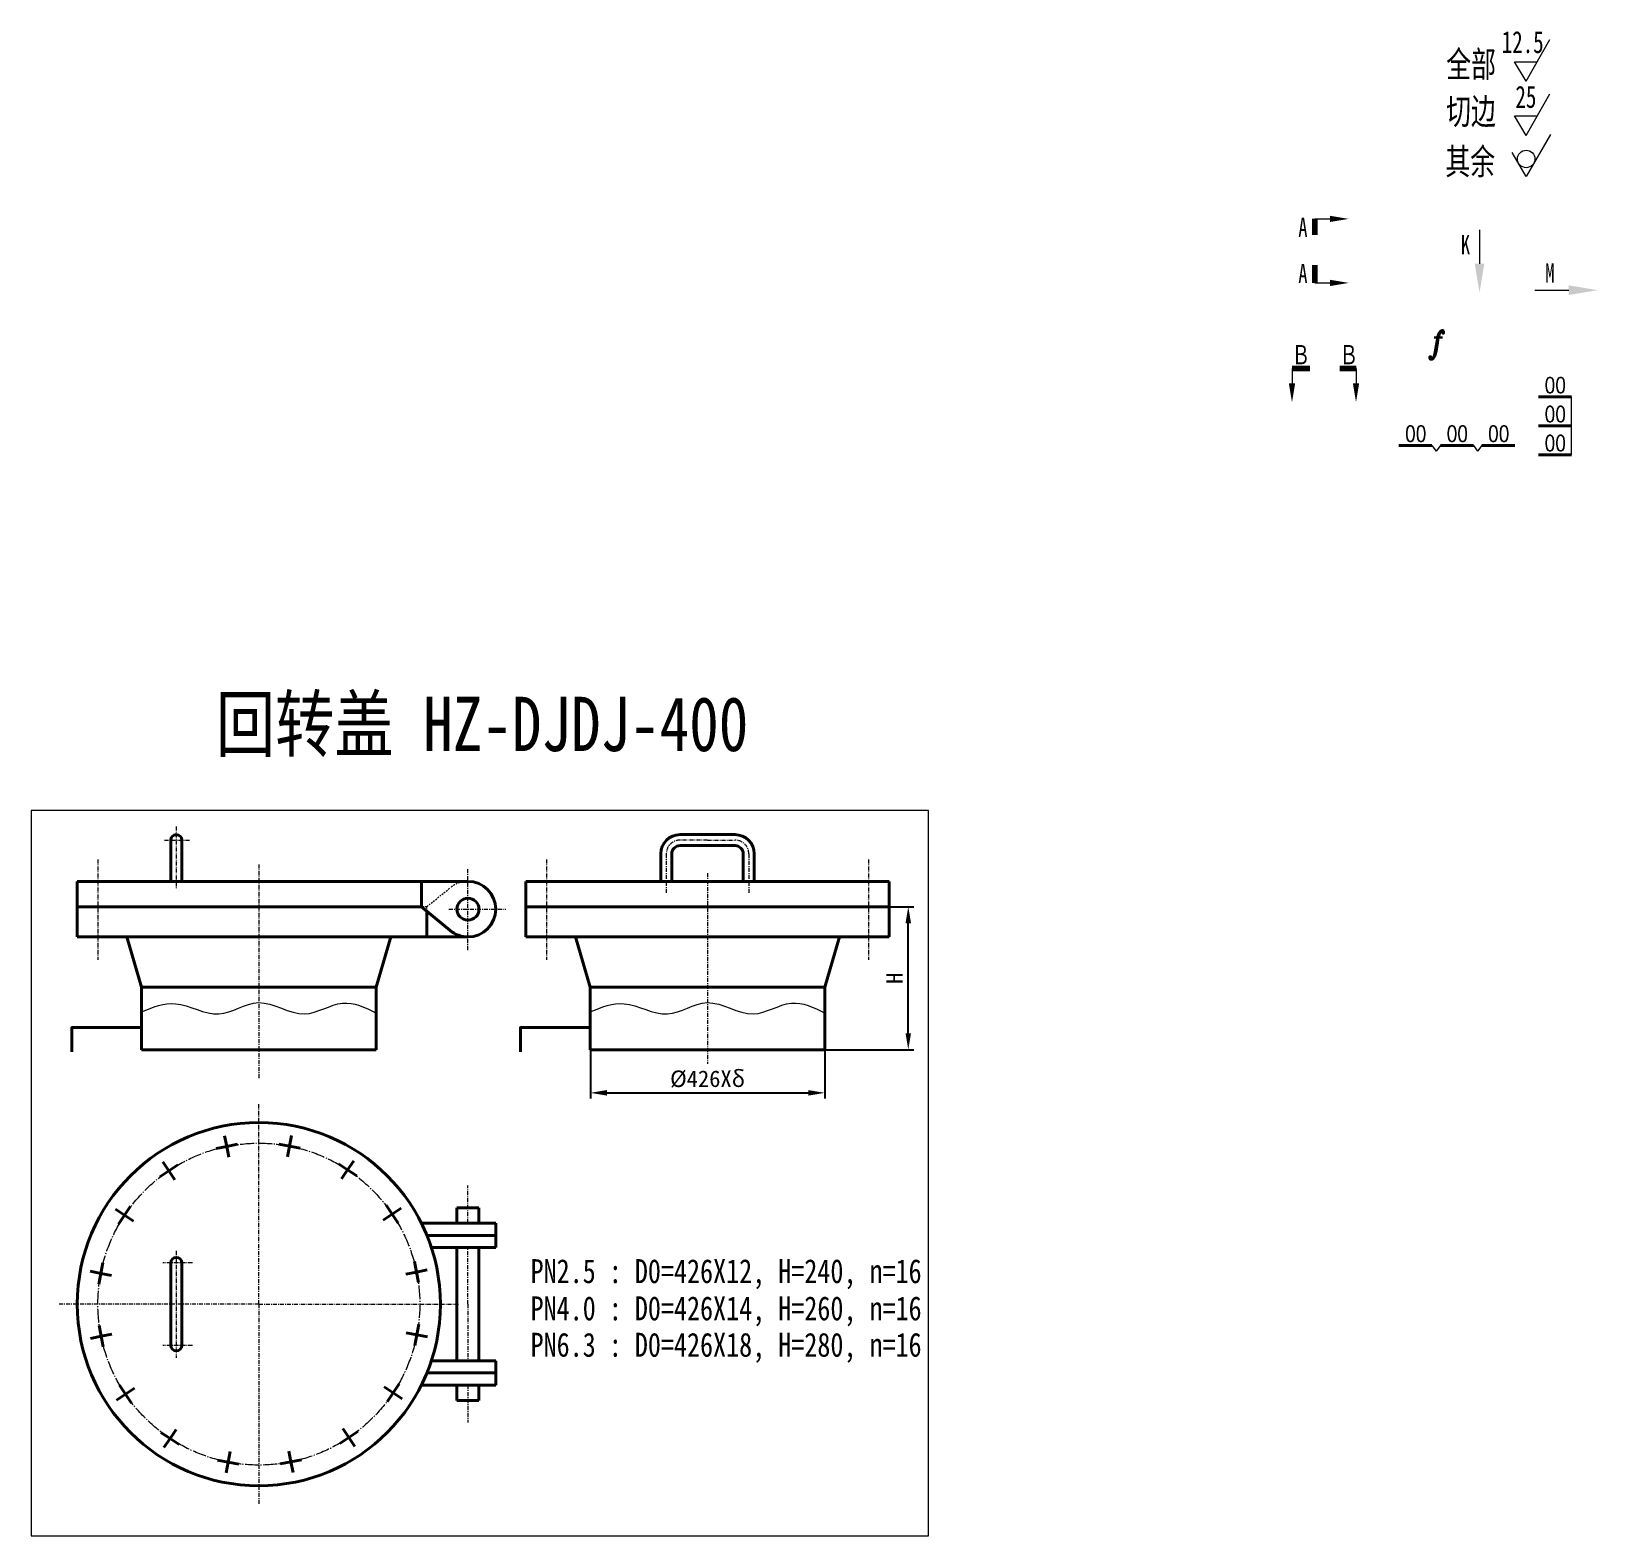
# Model space of a CAD drawing. Extents: x 588 to 20766, y -3362 to 2644.
# Drawn here: x 10222 to 13069, y -2920 to -187 of the extents above; entities that cross this region are included whole.
import ezdxf
from ezdxf.enums import TextEntityAlignment as Align

# ---------------------------------------------------------------- set-up
doc = ezdxf.new("R2010")
doc.units = 0
doc.header["$LTSCALE"] = 10
doc.header["$PDMODE"] = 1
for name, pattern in [('XX-S', [0.5, 0.3, -0.2]), ('ZXX-L', [3.28, 2.5, -0.3, 0.18, -0.3]), ('ZXX-S', [1.27, 0.75, -0.2, 0.12, -0.2])]:
    doc.linetypes.add(name, pattern=pattern)
doc.layers.get('Defpoints').update_dxf_attribs({"linetype": 'CONTINUOUS'})
for name, color, linetype, lineweight in [('A 粗实线', 1, 'CONTINUOUS', 40), ('B 细实线', 7, 'CONTINUOUS', 18), ('C 文 字', 2, 'CONTINUOUS', 20), ('D 短中心线', 3, 'ZXX-S', 18), ('E 长中心线', 3, 'ZXX-L', 18), ('F 短虚线', 6, 'XX-S', 20), ('J 标注尺寸', 2, 'CONTINUOUS', 18)]:
    doc.layers.add(name, color=color, linetype=linetype, lineweight=lineweight)
doc.styles.add('HZTXT', font='SIMFANG.TTF', dxfattribs={"width": 0.75})
doc.styles.add('ITALICT', font='ITALICT.shx', dxfattribs={"width": 0.7})
doc.styles.add('ROMANC', font='romanc', dxfattribs={"width": 0.7, "height": 6})
doc.styles.get("Standard").update_dxf_attribs({"font": 'SIMFANG.TTF'})
doc.styles.add('标题中文', font='SIMFANG.TTF', dxfattribs={"width": 0.7})
doc.dimstyles.new('通用标注4.0', dxfattribs={"dimscale": 10, "dimtxt": 3, "dimasz": 3, "dimexe": 1, "dimexo": 0, "dimgap": 1, "dimtad": 1, "dimdec": 0, "dimzin": 0, "dimdsep": 46, "dimtxsty": 'Standard', "dimcen": 0, "dimadec": 0, "dimazin": 0, "dimtfac": 0.375, "dimtdec": 0, "dimtmove": 2, "dimatfit": 3, "dimfxl": 0, "dimtzin": 0, "dimarcsym": 0})

# ---------------------------------------------------------------- blocks, each defined once
blk = doc.blocks.new('*D113')
at = {"layer": 'Defpoints', "color": 0}
for p in [(11781, -1777.4), (11815.8, -1777.4), (11664, -2037.4)]:
    blk.add_point(p, dxfattribs=at)
at = {"layer": 'J 标注尺寸', "color": 0, "lineweight": -2}
for p, q in [((11781, -1777.4), (11825.8, -1777.4)), ((11815.8, -2007.4), (11815.8, -1807.4)), ((11664, -2037.4), (11825.8, -2037.4))]:
    blk.add_line(p, q, dxfattribs=at)
at = {"layer": 'J 标注尺寸', "color": 0}
for points in [[(11810.8, -1807.4), (11820.8, -1807.4), (11815.8, -1777.4)], [(11810.8, -2007.4), (11820.8, -2007.4), (11815.8, -2037.4)]]:
    blk.add_solid(points, dxfattribs=at)
at = {"layer": 'J 标注尺寸', "color": 0, "insert": (11790.8, -1907.4), "char_height": 30, "attachment_point": 5, "rotation": 90}
blk.add_mtext('H', dxfattribs=at)
blk = doc.blocks.new('*D114')
at = {"layer": 'Defpoints', "color": 0}
for p in [(11238, -2037.4), (11664, -2037.4), (11664, -2115.7)]:
    blk.add_point(p, dxfattribs=at)
at = {"layer": 'J 标注尺寸', "color": 0, "lineweight": -2}
for p, q in [((11238, -2037.4), (11238, -2125.7)), ((11664, -2037.4), (11664, -2125.7)), ((11268, -2115.7), (11634, -2115.7))]:
    blk.add_line(p, q, dxfattribs=at)
at = {"layer": 'J 标注尺寸', "color": 0}
for points in [[(11268, -2110.7), (11268, -2120.7), (11238, -2115.7)], [(11634, -2110.7), (11634, -2120.7), (11664, -2115.7)]]:
    blk.add_solid(points, dxfattribs=at)
at = {"layer": 'J 标注尺寸', "color": 0, "insert": (11451, -2090.7), "char_height": 30, "attachment_point": 5}
blk.add_mtext('%%C426Xδ', dxfattribs=at)

msp = doc.modelspace()

# ---------------------------------------------------------------- linework, layer by layer
at = {"layer": 'A 粗实线', "lineweight": 80}
for p, q in [((12554.92, -527.41), (12554.92, -556.63)), ((12554.92, -643.81), (12554.92, -611.34)), ((12513.14, -799.24), (12545.61, -799.24)), ((12629.54, -799.24), (12600.32, -799.24))]:
    msp.add_line(p, q, dxfattribs=at)
at = {"layer": 'A 粗实线'}
for p, q in [((12960.83, -850.69), (13021, -850.69)), ((12960.83, -903.36), (13021, -903.36)), ((12707.37, -938.97), (12767.54, -938.97)), ((12782.74, -938.97), (12842.92, -938.97)), ((12858.11, -938.97), (12918.29, -938.97)), ((12960.83, -956.02), (13021, -956.02)), ((11400.96, -1646.41), (11450.96, -1646.41)), ((11500.96, -1646.41), (11450.96, -1646.41)), ((10475.53, -1656.41), (10475.53, -1731.41)), ((10495.53, -1656.41), (10495.53, -1731.41)), ((11400.96, -1666.41), (11450.96, -1666.41)), ((11500.96, -1666.41), (11450.96, -1666.41)), ((11365.96, -1681.41), (11365.96, -1731.41)), ((11385.96, -1681.41), (11385.96, -1731.41)), ((11515.96, -1681.41), (11515.96, -1731.41)), ((11535.96, -1681.41), (11535.96, -1731.41)), ((10305.53, -1731.41), (10635.53, -1731.41)), ((10305.53, -1731.41), (10305.53, -1832.41)), ((11015.53, -1731.41), (10635.53, -1731.41)), ((10930.98, -1777.41), (10930.98, -1731.41)), ((11120.96, -1731.41), (11450.96, -1731.41)), ((11120.96, -1731.41), (11120.96, -1832.41)), ((11780.96, -1731.41), (11450.96, -1731.41)), ((11780.96, -1731.41), (11780.96, -1832.41)), ((10305.53, -1777.41), (10635.53, -1777.41)), ((10930.98, -1777.41), (10635.53, -1777.41)), ((10930.98, -1777.41), (10983.29, -1820.79)), ((10940.94, -1832.41), (10940.94, -1785.67)), ((11120.96, -1777.41), (11450.96, -1777.41)), ((11780.96, -1777.41), (11450.96, -1777.41)), ((10305.53, -1832.41), (10635.53, -1832.41)), ((10422.53, -1923.41), (10395.53, -1832.41)), ((11015.53, -1832.41), (10635.53, -1832.41)), ((10848.53, -1923.41), (10875.53, -1832.41)), ((11120.96, -1832.41), (11450.96, -1832.41)), ((11237.96, -1923.41), (11210.96, -1832.41)), ((11780.96, -1832.41), (11450.96, -1832.41)), ((11663.96, -1923.41), (11690.96, -1832.41)), ((10422.53, -1923.41), (10635.53, -1923.41)), ((10422.53, -1923.41), (10422.53, -2037.41)), ((10848.53, -1923.41), (10635.53, -1923.41)), ((10848.53, -1923.41), (10848.53, -2037.41)), ((11237.96, -1923.41), (11237.96, -2037.41)), ((11237.96, -1923.41), (11450.96, -1923.41)), ((11663.96, -1923.41), (11450.96, -1923.41)), ((11663.96, -1923.41), (11663.96, -2037.41)), ((10422.53, -2037.41), (10848.53, -2037.41)), ((11237.96, -2037.41), (11663.96, -2037.41)), ((10577.18, -2213.03), (10557.85, -2216.87)), ((10577.18, -2213.03), (10573.34, -2193.7)), ((10577.18, -2213.03), (10596.51, -2209.19)), ((10577.18, -2213.03), (10581.02, -2232.36)), ((10691.31, -2212.52), (10671.98, -2208.68)), ((10691.31, -2212.52), (10687.46, -2231.85)), ((10691.31, -2212.52), (10695.15, -2193.19)), ((10691.31, -2212.52), (10710.63, -2216.36)), ((10471.94, -2257.18), (10460.99, -2240.79)), ((10471.94, -2257.18), (10488.32, -2246.23)), ((10796.94, -2255.72), (10780.56, -2244.78)), ((10796.94, -2255.72), (10807.89, -2239.34)), ((10471.94, -2257.18), (10455.55, -2268.12)), ((10471.94, -2257.18), (10482.88, -2273.56)), ((10796.94, -2255.72), (10786, -2272.11)), ((10796.94, -2255.72), (10813.33, -2266.67)), ((10391.6, -2338.24), (10375.21, -2327.29)), ((10391.6, -2338.24), (10402.54, -2321.85)), ((10878, -2336.06), (10867.06, -2319.68)), ((10878, -2336.06), (10894.39, -2325.12)), ((11015.53, -2324.78), (10995.53, -2324.78)), ((10995.53, -2352.65), (10995.53, -2324.78)), ((11015.53, -2324.78), (11035.53, -2324.78)), ((11035.53, -2352.65), (11035.53, -2324.78)), ((10391.6, -2338.24), (10380.65, -2354.62)), ((10391.6, -2338.24), (10407.98, -2349.18)), ((10878, -2336.06), (10861.62, -2347.01)), ((10878, -2336.06), (10888.95, -2352.45)), ((10930.98, -2352.65), (11066.03, -2352.65)), ((11066.03, -2396.65), (11066.03, -2352.65)), ((10940.94, -2374.65), (11066.03, -2374.65)), ((10949.04, -2396.65), (11066.03, -2396.65)), ((10995.53, -2499.65), (10995.53, -2396.65)), ((11035.53, -2499.65), (11035.53, -2396.65)), ((10348.39, -2443.87), (10329.07, -2440.03)), ((10348.39, -2443.87), (10344.55, -2463.2)), ((10348.39, -2443.87), (10352.24, -2424.55)), ((10348.39, -2443.87), (10367.72, -2447.72)), ((10475.53, -2424.65), (10475.53, -2499.65)), ((10495.53, -2424.65), (10495.53, -2499.65)), ((10922.15, -2441.31), (10902.82, -2445.15)), ((10922.15, -2441.31), (10918.31, -2421.98)), ((10922.15, -2441.31), (10941.48, -2437.46)), ((10922.15, -2441.31), (10925.99, -2460.63)), ((10475.53, -2574.65), (10475.53, -2499.65)), ((10495.53, -2574.65), (10495.53, -2499.65)), ((10995.53, -2499.65), (10995.53, -2602.65)), ((11035.53, -2499.65), (11035.53, -2602.65)), ((10348.9, -2558), (10329.58, -2561.84)), ((10348.9, -2558), (10345.06, -2538.67)), ((10348.9, -2558), (10368.23, -2554.16)), ((10348.9, -2558), (10352.75, -2577.33)), ((10922.66, -2555.44), (10903.33, -2551.59)), ((10922.66, -2555.44), (10918.82, -2574.76)), ((10922.66, -2555.44), (10926.5, -2536.11)), ((10922.66, -2555.44), (10941.99, -2559.28)), ((10949.04, -2602.65), (11066.03, -2602.65)), ((11066.03, -2602.65), (11066.03, -2646.65)), ((10393.05, -2663.24), (10382.1, -2646.86)), ((10879.46, -2661.07), (10890.4, -2644.69)), ((10930.98, -2646.65), (11066.03, -2646.65)), ((10940.94, -2624.65), (11066.03, -2624.65)), ((10995.53, -2646.65), (10995.53, -2674.53)), ((11035.53, -2646.65), (11035.53, -2674.53)), ((10393.05, -2663.24), (10376.66, -2674.19)), ((10393.05, -2663.24), (10409.43, -2652.3)), ((10393.05, -2663.24), (10403.99, -2679.63)), ((10879.46, -2661.07), (10863.07, -2650.13)), ((10879.46, -2661.07), (10868.51, -2677.46)), ((10879.46, -2661.07), (10895.84, -2672.02)), ((11015.53, -2674.53), (10995.53, -2674.53)), ((11015.53, -2674.53), (11035.53, -2674.53)), ((10474.11, -2743.59), (10457.72, -2732.64)), ((10474.11, -2743.59), (10485.06, -2727.2)), ((10799.12, -2742.13), (10788.17, -2725.75)), ((10799.12, -2742.13), (10815.5, -2731.19)), ((10474.11, -2743.59), (10463.16, -2759.97)), ((10474.11, -2743.59), (10490.49, -2754.53)), ((10799.12, -2742.13), (10782.73, -2753.08)), ((10799.12, -2742.13), (10810.06, -2758.52)), ((10579.74, -2786.79), (10560.42, -2782.94)), ((10579.74, -2786.79), (10575.9, -2806.11)), ((10579.74, -2786.79), (10583.59, -2767.46)), ((10579.74, -2786.79), (10599.07, -2790.63)), ((10693.87, -2786.28), (10674.55, -2790.12)), ((10693.87, -2786.28), (10690.03, -2766.95)), ((10693.87, -2786.28), (10713.2, -2782.43)), ((10693.87, -2786.28), (10697.72, -2805.61))]:
    msp.add_line(p, q, dxfattribs=at)
for points in [[(10422.53, -1997.18), (10295.53, -1997.18), (10295.53, -2040.85)], [(11237.96, -1997.18), (11110.96, -1997.18), (11110.96, -2040.85)]]:
    msp.add_lwpolyline(points, dxfattribs=at)
for centre, radius in [((11015.53, -1781.91), 20), ((10635.53, -2499.65), 330)]:
    msp.add_circle(centre, radius, dxfattribs=at)
for centre, radius, start, end in [((10485.53, -1656.41), 10, 0, 180), ((11400.96, -1681.41), 35, 90, 180), ((11500.96, -1681.41), 35, 0, 90), ((11400.96, -1681.41), 15, 90, 180), ((11500.96, -1681.41), 15, 0, 90), ((11015.53, -1781.91), 50.5, 270, 90), ((11015.53, -1781.91), 50.5, 230.33812, 270), ((10485.53, -2424.65), 10, 0, 180), ((10485.53, -2574.65), 10, 180, 0)]:
    msp.add_arc(centre, radius, start, end, dxfattribs=at)
at = {"layer": 'B 细实线'}
for p, q in [((12938.54, -277.12), (12981.71, -201.3)), ((12917.32, -241.87), (12958.16, -241.83)), ((12938.54, -277.12), (12917.32, -241.87)), ((12938.54, -375.71), (12981.71, -299.89)), ((12917.32, -340.46), (12958.16, -340.42)), ((12938.54, -375.71), (12917.32, -340.46)), ((12554.92, -527.41), (12582.21, -527.41)), ((12853.92, -547.2), (12853.92, -608.83)), ((12554.92, -643.81), (12582.21, -643.81)), ((12954.51, -656.96), (13016.15, -656.96)), ((12513.14, -799.24), (12513.14, -826.53)), ((12629.54, -799.24), (12629.54, -826.53)), ((13021, -903.36), (13021, -850.69)), ((13021, -956.02), (13021, -903.36)), ((12767.54, -938.97), (12775.14, -949.63)), ((12782.74, -938.97), (12775.14, -949.63)), ((12842.92, -938.97), (12850.51, -949.63)), ((12858.11, -938.97), (12850.51, -949.63))]:
    msp.add_line(p, q, dxfattribs=at)
msp.add_lwpolyline([(12982.72, -374.19), (12938.74, -450.36), (12913.47, -406.59)], dxfattribs=at)
msp.add_lwpolyline([(10222.07, -2920.43), (11852.81, -2920.43), (11852.81, -1602.28), (10222.07, -1602.28)], close=True, dxfattribs=at)
msp.add_circle((12938.74, -418.49), 15.87, dxfattribs=at)
for points in [[(10422.53, -1968.76), (10442.92, -1959.82), (10489.37, -1941.95), (10561.2, -1990.36), (10638.2, -1931.65), (10714.26, -1991.47), (10785.36, -1940.21), (10828.34, -1960.22), (10848.53, -1970.73)], [(11237.96, -1968.76), (11258.35, -1959.82), (11304.8, -1941.95), (11376.64, -1990.36), (11453.63, -1931.65), (11529.7, -1991.47), (11600.79, -1940.21), (11643.78, -1960.22), (11663.96, -1970.73)]]:
    msp.add_open_spline(points, degree=3, knots=[8.0987943, 8.0987943, 8.0987943, 8.0987943, 71.5988431, 152.6484955, 227.5819909, 313.8219226, 385.678254, 449.3415656, 449.3415656, 449.3415656, 449.3415656], dxfattribs=at)
for points in [[(12582.21, -533.08), (12582.21, -521.74), (12616.23, -527.41)], [(12845.17, -608.83), (12862.67, -608.83), (12853.92, -661.33)], [(12582.21, -649.48), (12582.21, -638.14), (12616.23, -643.81)], [(13016.15, -665.71), (13016.15, -648.21), (13068.65, -656.96)], [(12507.47, -826.53), (12518.81, -826.53), (12513.14, -860.55)], [(12623.87, -826.53), (12635.21, -826.53), (12629.54, -860.55)]]:
    msp.add_solid(points, dxfattribs=at)
at = {"layer": 'D 短中心线'}
for p, q in [((10485.53, -1631.67), (10485.53, -1744.17)), ((10485.53, -1634.37), (10485.53, -1634.43)), ((10464.12, -1656.41), (10509.75, -1656.41)), ((11450.96, -1656.41), (11400.96, -1656.41)), ((11450.96, -1656.41), (11500.96, -1656.41)), ((10343.03, -1691.49), (10343.03, -1874.09)), ((10635.53, -1700.42), (10635.53, -2090.14)), ((11015.53, -1856.11), (11015.53, -1707.71)), ((11158.46, -1691.49), (11158.46, -1874.09)), ((11375.96, -1681.41), (11375.96, -1752.18)), ((11525.96, -1681.41), (11525.96, -1752.18)), ((11743.46, -1691.49), (11743.46, -1874.09)), ((11450.96, -1716.21), (11450.96, -2063.23)), ((10980.85, -1781.91), (11084.27, -1781.91)), ((10635.53, -2499.65), (10635.53, -2135.68)), ((11015.53, -2352.65), (11015.53, -2284.33)), ((10485.53, -2402.54), (10485.53, -2597.34)), ((11015.53, -2499.65), (11015.53, -2396.65)), ((10514.81, -2424.65), (10461.13, -2424.65)), ((10635.53, -2499.65), (10271.56, -2499.65)), ((10635.53, -2499.65), (10999.5, -2499.65)), ((10635.53, -2499.65), (10635.53, -2863.62)), ((11015.53, -2499.65), (11015.53, -2602.65)), ((10514.81, -2574.65), (10461.13, -2574.65)), ((11015.53, -2646.65), (11015.53, -2714.98))]:
    msp.add_line(p, q, dxfattribs=at)
for centre, start, end in [((11400.96, -1681.41), 90, 180), ((11500.96, -1681.41), 0, 90)]:
    msp.add_arc(centre, 25, start, end, dxfattribs=at)
at = {"layer": 'E 长中心线'}
msp.add_circle((10635.53, -2499.65), 292.5, dxfattribs=at)
at = {"layer": 'F 短虚线'}
for p, q in [((10940.94, -1777.41), (10983.7, -1742.7)), ((10940.94, -1777.41), (10930.98, -1777.41)), ((10940.94, -1785.67), (10940.94, -1777.41))]:
    msp.add_line(p, q, dxfattribs=at)
msp.add_arc((11015.53, -1781.91), 50.5, 90, 129.064, dxfattribs=at)

# ---------------------------------------------------------------- texts
at = {"layer": 'C 文 字', "style": 'HZTXT', "width": 0.7}
for s, p in [('12.5', (12970.49, -238.15)), ('25', (12957.28, -337.63))]:
    msp.add_text(s, height=40, dxfattribs=at).set_placement(p, align=Align.BOTTOM_RIGHT)
for s, p in [('全部', (12793.43, -246.33)), ('切边', (12793.28, -332.11)), ('其余', (12791.91, -423.23))]:
    msp.add_text(s, height=47.3, dxfattribs=at).set_placement(p, align=Align.MIDDLE_LEFT)
at = {"layer": 'C 文 字', "style": 'ITALICT', "width": 0.8}
msp.add_text('f', height=40, dxfattribs=at).set_placement((12765.9, -769.81))
at = {"layer": 'C 文 字', "width": 0.8}
for s, height, style, p in [('00', 28.227, 'ROMANC', (12991.57, -829.5)), ('00', 28.227, 'ROMANC', (12991.57, -882.17)), ('00', 28.227, 'ROMANC', (12738.11, -917.78)), ('00', 28.227, 'ROMANC', (12813.49, -917.78)), ('00', 28.227, 'ROMANC', (12888.86, -917.78)), ('00', 28.227, 'ROMANC', (12991.57, -934.84)), ('回转盖 HZ-DJDJ-400', 98.7079, 'HZTXT', (11041.24, -1443.4)), ('PN2.5 : D0=426X12, H=240, n=16', 43.5302, 'HZTXT', (11484.71, -2445.32)), ('PN4.0 : D0=426X14, H=260, n=16', 43.5302, 'HZTXT', (11484.71, -2512.91)), ('PN6.3 : D0=426X18, H=280, n=16', 43.5302, 'HZTXT', (11484.71, -2579.1))]:
    msp.add_text(s, height=height, dxfattribs=dict(at, style=style)).set_placement(p, align=Align.MIDDLE)
at = {"layer": 'J 标注尺寸', "style": '标题中文', "width": 0.7}
for s, p in [('A', (12524.64, -560.23)), ('K', (12820.04, -591.78)), ('A', (12524.64, -644.15)), ('M', (12973.55, -643.28)), ('Ｂ', (12512.68, -791.74)), ('Ｂ', (12599.86, -791.74))]:
    msp.add_text(s, height=35, dxfattribs=at).set_placement(p)

# ---------------------------------------------------------------- dimensions: what is measured, and where the dimension line sits
at = {"layer": 'J 标注尺寸'}
dim = msp.add_linear_dim(base=(11815.81, -1777.41), p1=(11663.96, -2037.41), p2=(11780.96, -1777.41), angle=90, text='H', dimstyle='通用标注4.0', dxfattribs=at)
dim.commit()
dim.dimension.update_dxf_attribs({"geometry": '*D113', "text_midpoint": (11790.81, -1907.41)})
dim = msp.add_linear_dim(base=(11663.96, -2115.66), p1=(11237.96, -2037.41), p2=(11663.96, -2037.41), text='%%C426Xδ', dimstyle='通用标注4.0', dxfattribs=at)
dim.commit()
dim.dimension.update_dxf_attribs({"geometry": '*D114', "text_midpoint": (11450.96, -2090.66)})

doc.saveas('drawing.dxf')
